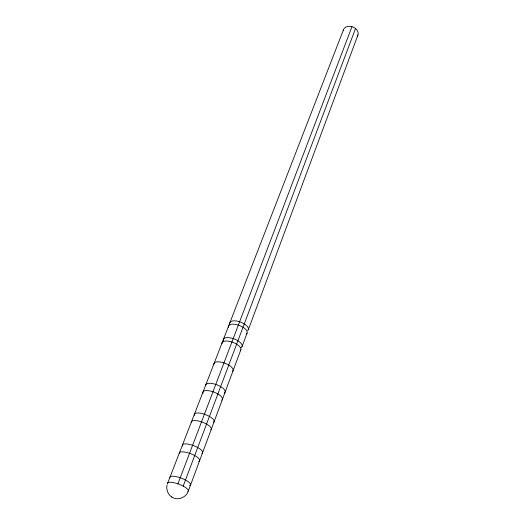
<?xml version="1.0" encoding="UTF-8"?>
<svg xmlns="http://www.w3.org/2000/svg" width="525" height="525" viewBox="0 0 525 525"><rect width="100%" height="100%" fill="white"/><g stroke="black" fill="none" stroke-linecap="round" stroke-linejoin="round"><path stroke-width="0.79" d="M167.016 485.113C166.051 489.595 167.934 494.662 171.885 497.096M188.337 490.993L240.837 349.847M242.104 346.441L247.111 332.988M248.345 329.667L357.965 34.965M183.186 486.104L355.53 28.494M177.923 483.84L351.98 26.644M167.541 483.499L182.313 445.403M182.602 444.655L343.317 30.174M171.655 496.952C177.122 500.824 185.45 498.015 187.957 491.899M167.724 484.122A11.091 3.032 20.8 0 1 178.841 484.168A11.091 3.032 20.8 0 1 187.727 491.603M169.87 477.488A11.045 3.091 20.8 0 1 182.49 478.616A11.045 3.091 20.8 0 1 189.623 485.71M205.669 385.573A10.362 3.892 20.8 0 1 217.048 384.891A10.362 3.892 20.8 0 1 224.464 392.91M213.924 364.278A10.198 4.056 20.8 0 1 225.225 363.352A10.198 4.056 20.8 0 1 232.431 371.51M221.931 343.619A10.047 4.213 20.8 0 1 233.159 342.464A10.047 4.213 20.8 0 1 240.155 350.752M229.707 323.17A9.896 4.357 20.8 0 1 241.251 322.37A9.896 4.357 20.8 0 1 247.656 330.612M343.238 30.673A7.724 5.749 20.8 0 1 352.938 26.978A7.724 5.749 20.8 0 1 357.21 36.271M179.294 453.613A10.867 3.314 20.8 0 1 190.457 453.593A10.867 3.314 20.8 0 1 199.303 461.081M199.014 461.278A10.867 3.314 20.8 0 1 198.66 461.436M182.464 446.079A10.808 3.38 20.8 0 1 193.495 445.613A10.808 3.38 20.8 0 1 201.968 453.351M191.323 422.572A10.631 3.583 20.8 0 1 202.401 422.172A10.631 3.583 20.8 0 1 210.912 429.87M202.952 393.199A10.415 3.833 20.8 0 1 213.846 392.063A10.415 3.833 20.8 0 1 221.753 400.194M194.355 415.387A10.579 3.649 20.8 0 1 205.308 414.52A10.579 3.649 20.8 0 1 213.452 422.494M223.46 341.073A10.021 4.239 20.8 0 1 233.225 338.605A10.021 4.239 20.8 0 1 241.717 347.084M241.421 347.353A10.021 4.239 20.8 0 1 241.06 347.596M228.493 327.285A9.922 4.331 20.8 0 1 239.183 325.388A9.922 4.331 20.8 0 1 246.422 333.926"/></g></svg>
